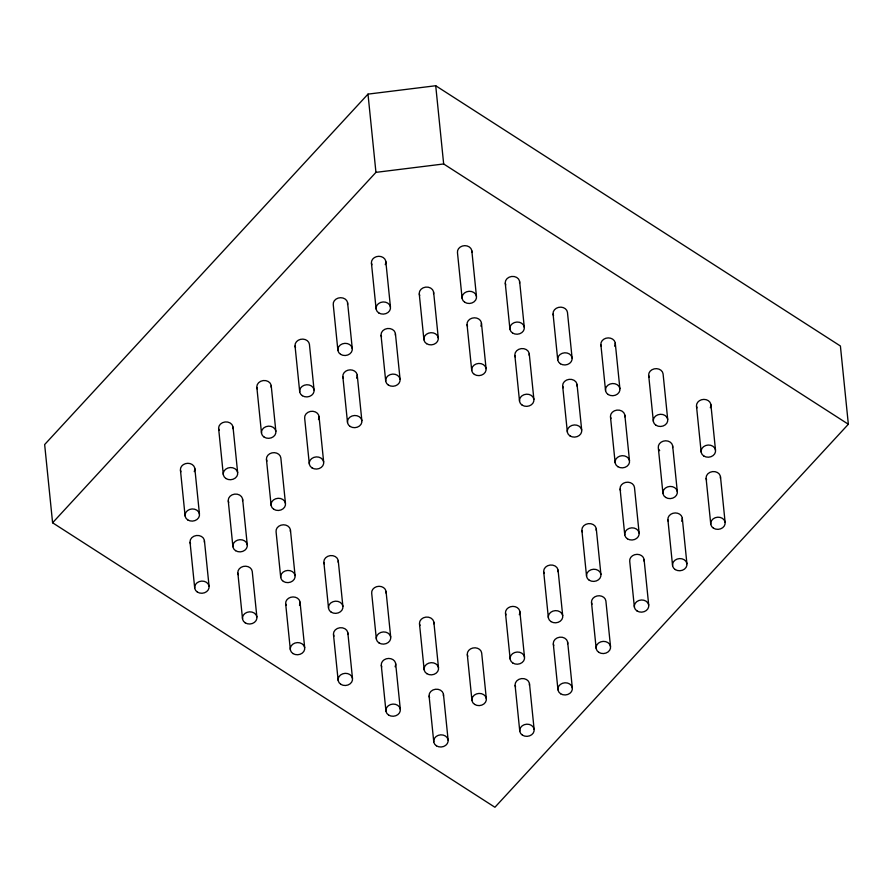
<?xml version="1.0" encoding="UTF-8"?>
<svg xmlns="http://www.w3.org/2000/svg" width="893" height="893" viewBox="0 0 893 893"><rect width="100%" height="100%" fill="white"/><g stroke="black" fill="none" stroke-linecap="round" stroke-linejoin="round"><path stroke-width="1.34" d="M367.994 94.122L44.65 444.547L52.598 522.785L494.923 807.261L848.35 424.242L840.402 346.004L435.717 85.739L367.994 94.122L375.942 172.36L52.598 522.785M375.942 172.36L443.665 163.966L848.35 424.242M720.484 476.739L725.127 522.383M710.884 404.596L715.516 450.228M706.117 478.525L710.761 524.158M696.518 406.371L701.15 452.014M682.285 518.141L686.929 563.784M672.675 445.998L677.318 491.63M667.707 419.487L663.075 373.843A7.233 6.072 -5.8 0 0 654.156 368.876A7.233 6.072 -5.8 0 0 649.155 377.159M667.919 519.916L672.563 565.559M662.952 493.416L658.308 447.773A7.233 6.072 -5.8 0 1 665.642 440.796A7.233 6.072 -5.8 0 1 672.641 447.583M648.709 375.629L653.341 421.262M644.087 559.543L648.72 605.175M639.12 533.032L634.476 487.399A7.233 6.072 -5.8 0 0 625.558 482.421A7.233 6.072 -5.8 0 0 620.568 490.704M624.866 415.245L629.509 460.888M615.266 343.102L619.898 388.734M634.354 606.961L629.721 561.317A7.233 6.072 -5.8 0 1 637.044 554.341A7.233 6.072 -5.8 0 1 644.054 561.128M620.11 489.174L624.754 534.807M610.499 417.031L615.143 462.663M600.9 344.877L605.532 390.52M610.522 646.577L605.889 600.944A7.233 6.072 -5.8 0 0 596.97 595.977A7.233 6.072 -5.8 0 0 591.97 604.248M596.278 528.79L600.911 574.433M577.057 384.503L581.7 430.136M572.089 357.993L567.457 312.349A7.233 6.072 -5.8 0 0 558.538 307.382A7.233 6.072 -5.8 0 0 553.537 315.664M591.523 602.719L596.156 648.363M581.912 530.576L586.545 576.208M562.69 386.278L567.334 431.911M553.091 314.135L557.723 359.767M567.691 642.335L572.324 687.978M558.08 570.192L562.713 615.835M529.248 353.751L533.891 399.383M519.648 281.608L524.28 327.24M553.325 644.121L557.958 689.753M543.714 571.966L548.347 617.61M514.881 355.526L519.525 401.169M505.282 283.382L509.914 329.015M529.493 683.737L534.126 729.38M519.882 611.593L524.515 657.226M481.439 322.998L486.082 368.642M471.839 250.855L476.471 296.498M515.127 685.523L519.759 731.155M505.516 613.368L510.149 659.012M467.072 324.784L471.716 370.416M462.105 298.273L457.473 252.63A7.233 6.072 -5.8 0 1 464.795 245.653A7.233 6.072 -5.8 0 1 471.794 252.44M435.717 85.739L443.665 163.966M486.317 698.627L481.684 652.995A7.233 6.072 -5.8 0 0 472.765 648.028A7.233 6.072 -5.8 0 0 467.765 656.299M433.63 292.257L438.273 337.889M467.318 654.77L471.95 700.402M419.264 294.031L423.907 339.675M443.475 694.386L448.119 740.029M433.875 622.242L438.508 667.886M395.432 333.658L400.075 379.291M385.821 261.504L390.464 307.147M429.109 696.172L433.752 741.804M419.509 624.017L424.142 669.661M381.065 335.433L385.698 381.065M371.455 263.29L376.098 308.922M395.666 663.644L400.31 709.276M386.066 591.49L390.699 637.133M357.233 375.049L361.866 420.692M347.623 302.906L352.266 348.549M381.3 665.419L385.943 711.062M376.333 638.908L371.7 593.276A7.233 6.072 -5.8 0 1 379.023 586.299A7.233 6.072 -5.8 0 1 386.022 593.086M342.867 376.835L347.5 422.467M337.889 350.324L333.256 304.68A7.233 6.072 -5.8 0 1 340.579 297.704A7.233 6.072 -5.8 0 1 347.589 304.491M347.857 632.891L352.501 678.535M338.257 560.748L342.89 606.38M319.035 416.451L323.668 462.094M314.057 389.94L309.424 344.307A7.233 6.072 -5.8 0 0 300.506 339.34A7.233 6.072 -5.8 0 0 295.516 347.611M333.491 634.677L338.134 680.31M323.891 562.523L328.524 608.166M309.302 463.869L304.669 418.237A7.233 6.072 -5.8 0 1 312.93 411.293A7.233 6.072 -5.8 0 1 318.477 419.587M295.058 346.082L299.691 391.726M300.048 602.15L304.692 647.782M290.448 529.995L295.081 575.639M285.47 503.485L280.837 457.852A7.233 6.072 -5.8 0 0 271.918 452.885A7.233 6.072 -5.8 0 0 266.918 461.156M271.226 385.709L275.859 431.341M285.682 603.925L290.325 649.568M280.715 577.414L276.082 531.781A7.233 6.072 -5.8 0 1 283.405 524.794A7.233 6.072 -5.8 0 1 290.404 531.592M266.471 459.627L271.104 505.271M256.86 387.484L261.493 433.116M256.883 617.041L252.239 571.397A7.233 6.072 -5.8 0 0 243.331 566.43A7.233 6.072 -5.8 0 0 238.331 574.701M242.639 499.254L247.272 544.886M233.028 427.1L237.661 472.743M237.873 573.172L242.516 618.816M228.273 501.029L232.906 546.672M218.662 428.886L223.295 474.518M204.43 540.656L209.074 586.288M194.83 468.501L199.463 514.145M190.064 542.431L194.707 588.063M180.464 470.287L185.097 515.92M343.325 378.364A7.233 6.072 -5.8 0 1 350.19 369.858A7.233 6.072 -5.8 0 1 356.675 378.185M257.307 389.013A7.233 6.072 -5.8 0 1 263.234 380.563A7.233 6.072 -5.8 0 1 271.193 387.294M219.109 430.415A7.233 6.072 -5.8 0 1 225.036 421.965A7.233 6.072 -5.8 0 1 232.984 428.696M228.72 502.558A7.233 6.072 -5.8 0 1 234.647 494.119A7.233 6.072 -5.8 0 1 242.595 500.839M180.911 471.817A7.233 6.072 -5.8 0 1 187.787 463.3A7.233 6.072 -5.8 0 1 194.261 471.638M190.522 543.96A7.233 6.072 -5.8 0 1 196.449 535.51A7.233 6.072 -5.8 0 1 204.397 542.241M381.523 336.962A7.233 6.072 -5.8 0 1 387.45 328.524A7.233 6.072 -5.8 0 1 395.398 335.243M419.721 295.561A7.233 6.072 -5.8 0 1 425.648 287.122A7.233 6.072 -5.8 0 1 433.596 293.842M371.912 264.819A7.233 6.072 -5.8 0 1 378.788 256.302A7.233 6.072 -5.8 0 1 385.263 264.641M467.53 326.313A7.233 6.072 -5.8 0 1 474.406 317.808A7.233 6.072 -5.8 0 1 480.88 326.135M505.728 284.912A7.233 6.072 -5.8 0 1 511.656 276.473A7.233 6.072 -5.8 0 1 519.603 283.193M286.14 605.454A7.233 6.072 -5.8 0 1 293.016 596.948A7.233 6.072 -5.8 0 1 299.49 605.275M324.338 564.052A7.233 6.072 -5.8 0 1 330.265 555.613A7.233 6.072 -5.8 0 1 338.213 562.333M515.339 357.055A7.233 6.072 -5.8 0 1 521.266 348.616A7.233 6.072 -5.8 0 1 529.214 355.336M563.148 387.808A7.233 6.072 -5.8 0 1 569.075 379.358A7.233 6.072 -5.8 0 1 577.023 386.089M333.949 636.207A7.233 6.072 -5.8 0 1 339.876 627.757A7.233 6.072 -5.8 0 1 347.824 634.488M601.346 346.406A7.233 6.072 -5.8 0 1 608.222 337.9A7.233 6.072 -5.8 0 1 614.697 346.227M381.757 666.948A7.233 6.072 -5.8 0 1 388.634 658.442A7.233 6.072 -5.8 0 1 395.108 666.77M610.957 418.56A7.233 6.072 -5.8 0 1 616.884 410.11A7.233 6.072 -5.8 0 1 624.832 416.841M419.956 625.546A7.233 6.072 -5.8 0 1 425.883 617.108A7.233 6.072 -5.8 0 1 433.831 623.827M659.681 450.664A7.233 6.072 -5.8 0 1 658.766 449.302M696.964 407.9A7.233 6.072 -5.8 0 1 703.84 399.394A7.233 6.072 -5.8 0 1 710.315 407.733M429.566 697.701A7.233 6.072 -5.8 0 1 435.494 689.251A7.233 6.072 -5.8 0 1 443.441 695.982M706.575 480.054A7.233 6.072 -5.8 0 1 712.502 471.604A7.233 6.072 -5.8 0 1 720.45 478.335M515.574 687.052A7.233 6.072 -5.8 0 1 521.501 678.602A7.233 6.072 -5.8 0 1 529.449 685.333M553.772 645.65A7.233 6.072 -5.8 0 1 559.699 637.2A7.233 6.072 -5.8 0 1 567.647 643.931M505.963 614.897A7.233 6.072 -5.8 0 1 512.839 606.392A7.233 6.072 -5.8 0 1 519.313 614.719M544.161 573.496A7.233 6.072 -5.8 0 1 550.088 565.057A7.233 6.072 -5.8 0 1 558.047 571.777M582.37 532.105A7.233 6.072 -5.8 0 1 588.297 523.655A7.233 6.072 -5.8 0 1 596.245 530.386M668.377 521.445A7.233 6.072 -5.8 0 1 675.242 512.939A7.233 6.072 -5.8 0 1 681.727 521.278M713.429 528.165A7.233 6.072 -5.8 0 0 725.083 523.968A7.233 6.072 -5.8 0 0 715.304 517.683A7.233 6.072 -5.8 0 0 713.429 528.165M675.231 569.555A7.233 6.072 -5.8 0 0 686.884 565.369A7.233 6.072 -5.8 0 0 677.106 559.074A7.233 6.072 -5.8 0 0 675.231 569.555M637.033 610.957A7.233 6.072 -5.8 0 0 648.686 606.771A7.233 6.072 -5.8 0 0 638.908 600.476A7.233 6.072 -5.8 0 0 637.033 610.957M598.823 652.359A7.233 6.072 -5.8 0 0 610.488 648.173A7.233 6.072 -5.8 0 0 600.71 641.877A7.233 6.072 -5.8 0 0 598.823 652.359M560.625 693.761A7.233 6.072 -5.8 0 0 572.29 689.563A7.233 6.072 -5.8 0 0 562.512 683.279A7.233 6.072 -5.8 0 0 560.625 693.761M522.427 735.151A7.233 6.072 -5.8 0 0 534.092 730.965A7.233 6.072 -5.8 0 0 524.303 724.681A7.233 6.072 -5.8 0 0 522.427 735.151M665.62 497.412A7.233 6.072 -5.8 0 0 677.274 493.226A7.233 6.072 -5.8 0 0 667.495 486.931A7.233 6.072 -5.8 0 0 665.62 497.412M703.818 456.01A7.233 6.072 -5.8 0 0 715.483 451.825A7.233 6.072 -5.8 0 0 705.693 445.529A7.233 6.072 -5.8 0 0 703.818 456.01M627.422 538.814A7.233 6.072 -5.8 0 0 639.075 534.617A7.233 6.072 -5.8 0 0 629.297 528.332A7.233 6.072 -5.8 0 0 627.422 538.814M589.224 580.216A7.233 6.072 -5.8 0 0 600.877 576.018A7.233 6.072 -5.8 0 0 591.099 569.734A7.233 6.072 -5.8 0 0 589.224 580.216M551.014 621.606A7.233 6.072 -5.8 0 0 562.679 617.42A7.233 6.072 -5.8 0 0 552.901 611.125A7.233 6.072 -5.8 0 0 551.014 621.606M512.816 663.008A7.233 6.072 -5.8 0 0 524.481 658.822A7.233 6.072 -5.8 0 0 514.703 652.526A7.233 6.072 -5.8 0 0 512.816 663.008M474.618 704.41A7.233 6.072 -5.8 0 0 486.283 700.224A7.233 6.072 -5.8 0 0 476.494 693.928A7.233 6.072 -5.8 0 0 474.618 704.41M436.42 745.811A7.233 6.072 -5.8 0 0 448.074 741.614A7.233 6.072 -5.8 0 0 438.296 735.33A7.233 6.072 -5.8 0 0 436.42 745.811M388.611 715.059A7.233 6.072 -5.8 0 0 400.265 710.873A7.233 6.072 -5.8 0 0 390.487 704.577A7.233 6.072 -5.8 0 0 388.611 715.059M426.809 673.657A7.233 6.072 -5.8 0 0 438.474 669.471A7.233 6.072 -5.8 0 0 428.685 663.175A7.233 6.072 -5.8 0 0 426.809 673.657M379 642.915A7.233 6.072 -5.8 0 0 390.665 638.718A7.233 6.072 -5.8 0 0 380.876 632.434A7.233 6.072 -5.8 0 0 379 642.915M340.802 684.306A7.233 6.072 -5.8 0 0 352.456 680.12A7.233 6.072 -5.8 0 0 342.678 673.835A7.233 6.072 -5.8 0 0 340.802 684.306M292.993 653.564A7.233 6.072 -5.8 0 0 304.647 649.378A7.233 6.072 -5.8 0 0 294.869 643.083A7.233 6.072 -5.8 0 0 292.993 653.564M331.191 612.163A7.233 6.072 -5.8 0 0 342.856 607.977A7.233 6.072 -5.8 0 0 333.067 601.681A7.233 6.072 -5.8 0 0 331.191 612.163M283.382 581.421A7.233 6.072 -5.8 0 0 295.047 577.224A7.233 6.072 -5.8 0 0 285.258 570.94A7.233 6.072 -5.8 0 0 283.382 581.421M245.184 622.812A7.233 6.072 -5.8 0 0 256.838 618.626A7.233 6.072 -5.8 0 0 247.06 612.33A7.233 6.072 -5.8 0 0 245.184 622.812M617.811 466.659A7.233 6.072 -5.8 0 0 629.465 462.474A7.233 6.072 -5.8 0 0 619.686 456.189A7.233 6.072 -5.8 0 0 617.811 466.659M656.009 425.269A7.233 6.072 -5.8 0 0 667.674 421.072A7.233 6.072 -5.8 0 0 657.884 414.787A7.233 6.072 -5.8 0 0 656.009 425.269M570.002 435.918A7.233 6.072 -5.8 0 0 581.656 431.721A7.233 6.072 -5.8 0 0 571.877 425.436A7.233 6.072 -5.8 0 0 570.002 435.918M608.2 394.516A7.233 6.072 -5.8 0 0 619.865 390.33A7.233 6.072 -5.8 0 0 610.075 384.035A7.233 6.072 -5.8 0 0 608.2 394.516M522.193 405.165A7.233 6.072 -5.8 0 0 533.847 400.979A7.233 6.072 -5.8 0 0 524.068 394.684A7.233 6.072 -5.8 0 0 522.193 405.165M560.391 363.764A7.233 6.072 -5.8 0 0 572.056 359.578A7.233 6.072 -5.8 0 0 562.266 353.293A7.233 6.072 -5.8 0 0 560.391 363.764M474.384 374.424A7.233 6.072 -5.8 0 0 486.038 370.227A7.233 6.072 -5.8 0 0 476.259 363.942A7.233 6.072 -5.8 0 0 474.384 374.424M512.582 333.022A7.233 6.072 -5.8 0 0 524.247 328.836A7.233 6.072 -5.8 0 0 514.457 322.54A7.233 6.072 -5.8 0 0 512.582 333.022M464.773 302.269A7.233 6.072 -5.8 0 0 476.438 298.083A7.233 6.072 -5.8 0 0 466.648 291.788A7.233 6.072 -5.8 0 0 464.773 302.269M426.575 343.671A7.233 6.072 -5.8 0 0 438.229 339.485A7.233 6.072 -5.8 0 0 428.45 333.189A7.233 6.072 -5.8 0 0 426.575 343.671M388.377 385.073A7.233 6.072 -5.8 0 0 400.031 380.887A7.233 6.072 -5.8 0 0 390.252 374.591A7.233 6.072 -5.8 0 0 388.377 385.073M378.766 312.918A7.233 6.072 -5.8 0 0 390.42 308.732A7.233 6.072 -5.8 0 0 380.641 302.448A7.233 6.072 -5.8 0 0 378.766 312.918M340.568 354.32A7.233 6.072 -5.8 0 0 352.222 350.134A7.233 6.072 -5.8 0 0 342.443 343.838A7.233 6.072 -5.8 0 0 340.568 354.32M350.179 426.474A7.233 6.072 -5.8 0 0 361.832 422.277A7.233 6.072 -5.8 0 0 352.054 415.993A7.233 6.072 -5.8 0 0 350.179 426.474M302.37 395.722A7.233 6.072 -5.8 0 0 314.023 391.536A7.233 6.072 -5.8 0 0 304.245 385.24A7.233 6.072 -5.8 0 0 302.37 395.722M273.771 509.267A7.233 6.072 -5.8 0 0 285.436 505.081A7.233 6.072 -5.8 0 0 275.647 498.785A7.233 6.072 -5.8 0 0 273.771 509.267M225.962 478.525A7.233 6.072 -5.8 0 0 237.627 474.328A7.233 6.072 -5.8 0 0 227.838 468.044A7.233 6.072 -5.8 0 0 225.962 478.525M235.573 550.668A7.233 6.072 -5.8 0 0 247.238 546.483A7.233 6.072 -5.8 0 0 237.449 540.187A7.233 6.072 -5.8 0 0 235.573 550.668M187.764 519.916A7.233 6.072 -5.8 0 0 199.418 515.73A7.233 6.072 -5.8 0 0 189.64 509.445A7.233 6.072 -5.8 0 0 187.764 519.916M197.375 592.07A7.233 6.072 -5.8 0 0 209.029 587.873A7.233 6.072 -5.8 0 0 199.251 581.589A7.233 6.072 -5.8 0 0 197.375 592.07M311.97 467.865A7.233 6.072 -5.8 0 0 323.634 463.679A7.233 6.072 -5.8 0 0 313.856 457.395A7.233 6.072 -5.8 0 0 311.97 467.865M264.161 437.124A7.233 6.072 -5.8 0 0 275.825 432.926A7.233 6.072 -5.8 0 0 266.047 426.642A7.233 6.072 -5.8 0 0 264.161 437.124"/></g></svg>
